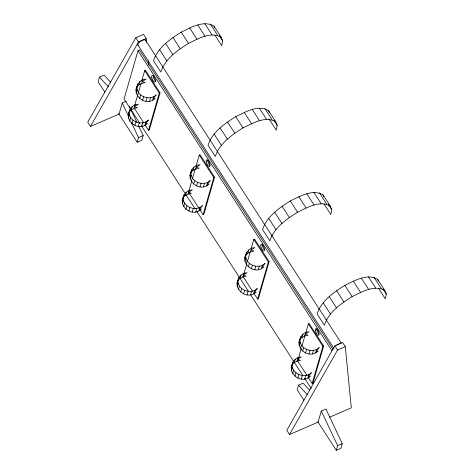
<?xml version="1.0" encoding="UTF-8"?>
<svg xmlns="http://www.w3.org/2000/svg" width="474" height="474" viewBox="0 0 474 474"><rect width="100%" height="100%" fill="white"/><g stroke="black" fill="none" stroke-linecap="round" stroke-linejoin="round"><path stroke-width="0.71" d="M221.263 37.375C210.776 31.094 198.185 38.844 188.48 43.395C177.329 50.481 165.029 58.853 160.775 72.012L153.505 60.761C157.759 47.601 170.059 39.229 181.204 32.143C190.915 27.593 203.506 19.843 213.987 26.123L221.263 37.375L222.662 40.912L221.743 45.694L214.852 35.035M275.779 121.859C265.298 115.573 252.701 123.329 242.996 127.879C231.851 134.966 219.545 143.338 215.297 156.497L208.021 145.245C212.275 132.08 224.575 123.708 235.726 116.628C245.431 112.071 258.022 104.321 268.509 110.602L275.779 121.859L277.177 125.397L276.259 130.178L268.989 118.921M330.348 206.178C319.861 199.898 307.271 207.648 297.559 212.198C286.414 219.284 274.114 227.656 269.86 240.816L262.59 229.564C266.838 216.399 279.145 208.027 290.289 200.946C299.995 196.396 312.591 188.64 323.072 194.921L330.348 206.178L331.747 209.715L330.828 214.497L323.938 203.832M384.888 290.574C374.407 284.293 361.81 292.049 352.105 296.6C340.954 303.68 328.654 312.058 324.4 325.217L317.13 313.96C321.384 300.8 333.684 292.428 344.829 285.348C354.54 280.792 367.131 273.042 377.618 279.322L384.888 290.574L386.286 294.117L385.368 298.893L378.477 288.233M110.602 82.144L104.084 75.111L99.451 77.108L98.112 81.747L104.831 92.146M126.208 101.252L122.233 102.971L119.021 114.104L90.439 126.44L87.714 122.221L135.771 37.713L143.498 34.377L146.223 38.601L146.585 42.287M333.086 349.504L139.546 50.007L138.005 50.677L124.075 98.924L139.735 123.157M128.264 115.164C128.969 109.767 132.329 104.304 138.367 104.262L134.539 106.674L137.359 107.746C117.268 111.07 134.989 135.167 147.521 123.465L145.465 123.59L148.528 119.981C142.01 126.605 128.389 121.291 129.266 111.68M129.236 112.332L130.237 108.848M135.991 90.036C136.696 84.639 140.061 79.176 146.093 79.134L142.265 81.552L145.085 82.618C124.994 85.942 142.721 110.039 155.247 98.337L153.197 98.462L156.254 94.853C149.737 101.477 136.115 96.163 136.998 86.552M136.962 87.204L137.97 83.72M128.418 118.198L129.42 114.714M131.227 110.004L132.234 106.52M136.145 93.07L137.152 89.586M138.953 84.876L139.96 81.392M129.68 121.113L130.682 117.629M134.61 105.655L140.873 83.951M141.685 81.149L144.712 70.644L145.488 70.312L160.034 92.815L149.322 129.929L148.546 130.267L145.008 124.792M134.035 108.416L135.043 104.932M141.762 83.294L142.769 79.81M131.914 123.607L132.921 120.123M139.646 98.485L140.648 95.001M134.894 125.42L135.902 121.937M142.621 100.298L143.628 96.815M138.301 126.362L139.309 122.879M146.028 101.235L147.035 97.751M138.781 126.274L143.172 135.6L141.833 140.239L137.199 142.236L138.538 137.596L131.328 122.28M141.779 126.333L142.787 122.849M149.506 101.205L150.513 97.721M144.961 125.332L145.968 121.848M152.693 100.204L153.695 96.72M148.546 130.267L159.258 93.153L144.712 70.644M182.241 200.775C182.946 195.377 186.312 189.914 192.343 189.873L188.516 192.284L191.336 193.356C171.244 196.68 188.972 220.777 201.497 209.075L199.447 209.2L202.505 205.592C195.987 212.216 182.366 206.901 183.248 197.291M183.213 197.942L184.22 194.459M189.973 175.647C190.678 170.249 194.038 164.786 200.075 164.745L196.242 167.162L199.068 168.229C178.971 171.552 196.698 195.649 209.23 183.948L207.174 184.072L210.231 180.464C203.713 187.088 190.098 181.773 190.975 172.163M190.939 172.814L191.946 169.331M182.395 203.808L183.402 200.324M185.204 195.614L186.211 192.13M190.121 178.68L191.129 175.196M192.936 170.486L193.943 167.002M183.657 206.723L184.664 203.239M191.383 181.595L192.391 178.111M188.012 194.026L191.573 181.655M192.586 178.153L195.211 169.052M196.023 166.25L199.258 155.045L200.028 154.714L214.574 177.217L203.861 214.331L203.091 214.663L188.545 192.16M195.744 168.904L196.746 165.42M185.897 209.218L186.898 205.734M193.623 184.096L194.63 180.612M188.871 211.031L189.878 207.547M196.603 185.909L197.605 182.425M192.278 211.973L193.285 208.489M200.01 186.845L201.012 183.361M195.756 211.943L196.763 208.459M203.488 186.815L204.49 183.331M198.944 210.942L199.945 207.458M206.67 185.814L207.677 182.33M203.091 214.663L213.804 177.549L199.258 155.045M237.024 283.63C237.729 278.238 241.094 272.775 247.126 272.728L243.298 275.145L246.119 276.212C226.027 279.536 243.755 303.633 256.28 291.937L254.224 292.055L257.287 288.453C250.77 295.077 237.148 289.762 238.031 280.146M237.995 280.804L239.003 277.32M244.75 258.508C245.461 253.11 248.82 247.647 254.852 247.6L251.024 250.017L253.851 251.084C233.753 254.414 251.481 278.511 264.006 266.809L261.956 266.933L265.013 263.325C258.496 269.949 244.88 264.634 245.757 255.024M245.722 255.676L246.729 252.192M237.178 286.663L238.185 283.179M239.986 278.475L240.993 274.991M244.904 261.541L245.911 258.057M247.718 253.347L248.72 249.863M238.44 289.584L239.447 286.1M246.166 264.456L247.173 260.973M242.795 276.887L243.802 273.403M243.286 275.856L246.723 263.953M247.327 261.855L250.361 251.35M251.173 248.548L253.797 239.447L254.568 239.109L269.113 261.618L258.401 298.733L257.631 299.064L253.697 292.985M250.521 251.759L251.528 248.275M240.673 292.079L241.681 288.595M248.406 266.951L249.413 263.467M243.654 293.892L244.661 290.408M251.38 268.764L252.387 265.28M247.061 294.834L248.068 291.35M254.793 269.706L255.794 266.222M250.539 294.798L251.546 291.314M258.271 269.676L259.272 266.192M253.726 293.797L254.728 290.313M261.452 268.675L262.46 265.191M257.631 299.064L268.343 261.95L253.797 239.447M291.243 367.818C291.948 362.42 295.308 356.958 301.346 356.91L297.512 359.328L300.338 360.394C280.241 363.718 297.968 387.821 310.5 376.119L308.444 376.243L311.501 372.635C304.989 379.259 291.368 373.945 292.245 364.334M292.209 364.986L293.216 361.502M298.97 342.69C299.675 337.292 303.04 331.83 309.072 331.788L305.244 334.2L308.064 335.272C287.973 338.596 305.694 362.693 318.226 350.991L316.17 351.116L319.233 347.507C312.716 354.131 299.094 348.817 299.977 339.206M299.941 339.858L300.949 336.374M291.392 370.852L292.399 367.368M294.206 362.657L295.213 359.174M299.124 345.724L300.131 342.24M301.932 337.529L302.939 334.046M292.654 373.767L293.661 370.283M300.386 348.639L301.387 345.155M297.014 361.07L298.016 357.586M304.741 335.942L305.748 332.458M298.235 358.859L297.625 360.963L307.063 375.556M298.638 357.461L301.268 348.354M301.873 346.257L304.906 335.752M305.712 332.949L308.337 323.849L309.113 323.511L323.659 346.02L312.947 383.134L312.17 383.466L308.242 377.381M294.893 376.261L295.9 372.777M302.619 351.139L303.627 347.655M297.873 378.074L298.875 374.59M305.6 352.952L306.607 349.468M309.682 390.203L303.164 383.176L298.531 385.172L297.192 389.812L303.911 400.21M301.28 379.016L302.282 375.532M309.007 353.888L310.014 350.404M304.758 378.981L305.76 375.497M312.485 353.859L313.492 350.375M307.94 377.985L308.947 374.501M315.666 352.857L316.673 349.374M312.17 383.466L322.883 346.352L308.337 323.849M317.74 421.611L336.279 450.3L340.913 448.297L342.252 443.658L325.946 409.032L321.313 411.035L318.095 422.168L289.519 434.504L286.794 430.285L334.851 345.777L342.572 342.441L345.297 346.66L351.311 407.83L329.377 417.298M336.279 450.3L337.618 445.661L321.313 411.035M90.439 126.44L138.497 41.931L146.223 38.601M289.519 434.504L337.577 349.996L345.297 346.66M159.258 93.153L160.034 92.815M138.538 137.596L143.172 135.6M213.804 177.549L214.574 177.217M268.343 261.95L269.113 261.618M322.883 346.352L323.659 346.02M337.618 445.661L342.252 443.658M99.451 77.108L108.475 86.849M298.531 385.172L307.555 394.913M219.213 35.586L222.662 40.912M328.298 204.383L331.747 209.715M382.844 288.784L386.286 294.117M274.114 120.657L277.177 125.397M210.379 24.085L217.655 35.337M319.464 192.882L326.734 204.14M374.004 277.284L381.28 288.542M264.901 108.564L272.171 119.821M204.833 23.7L212.103 34.952M313.912 192.503L321.188 203.755M368.458 276.905L375.728 288.156M259.349 108.185L266.619 119.436M197.753 24.998L205.023 36.255M252.269 109.482L259.545 120.734M306.838 193.801L314.108 205.052M361.378 278.202L368.654 289.454M189.677 27.889L196.947 39.141M298.762 196.686L306.032 207.944M353.302 281.088L360.578 292.345M244.193 112.368L251.469 123.625M181.204 32.143L188.48 43.395M235.726 116.628L242.996 127.879M290.289 200.946L297.559 212.198M344.829 285.348L352.105 296.6M172.969 37.452L180.244 48.709M282.054 206.255L289.33 217.507M336.593 290.657L343.869 301.908M227.49 121.937L234.76 133.188M165.586 43.418L172.862 54.676M220.108 127.903L227.378 139.155M274.671 212.222L281.941 223.473M329.211 296.623L336.487 307.875M159.608 49.598L166.878 60.85M268.693 218.401L275.963 229.653M323.232 302.803L330.502 314.055M214.124 134.083L221.399 145.334M155.478 55.523L162.748 66.781M264.563 224.326L271.833 235.578M319.103 308.728L326.373 319.98M145.37 39.982L155.81 56.139M162.635 66.704L264.628 224.528M271.454 235.086L319.233 309.03M326.059 319.594L341.321 343.206M135.771 37.713L138.497 41.931M334.851 345.777L337.577 349.996M138.011 45.19L333.963 348.414M138.005 50.677L331.942 350.79M134.397 108.368L143.829 122.967M243.085 276.561L252.518 291.16M141.341 125.646L185.109 193.368M185.915 194.613L195.152 208.904M196.757 211.392L248.554 291.546M250.562 294.65L293.524 361.135M294.33 362.379L302.762 375.426M304.77 378.536L311.193 388.479M118.66 113.547L137.199 142.236M129.378 106.295L136.903 122.28M122.233 102.971L128.821 116.954M377.618 279.322L378.317 281.094M323.072 194.921L323.772 196.692M268.509 110.602L269.208 112.374M213.987 26.123L214.686 27.889M148.398 60.708L148.83 65.128M138.485 45.403A4.533 1.73 -32.9 0 1 140.831 41.084A4.533 1.73 -32.9 0 1 145.554 40.918M336.688 345.256A4.533 1.73 -32.9 0 1 340.551 343.585M319.014 334.188A3.626 1.345 66.6 0 1 316.851 328.867M264.51 249.816A3.626 1.345 66.6 0 1 262.306 244.507M209.988 165.438A3.626 1.345 66.6 0 1 207.76 160.135M155.673 81.22A3.626 1.345 66.6 0 1 153.256 75.425M260.777 245.87A3.626 1.345 66.6 0 0 263.852 250.953A3.626 1.345 66.6 0 0 263.307 245.923A3.626 1.345 66.6 0 0 260.777 245.87M315.317 330.218A3.626 1.345 66.6 0 0 318.368 335.349A3.626 1.345 66.6 0 0 317.882 330.378A3.626 1.345 66.6 0 0 315.317 330.218M206.237 161.504A3.626 1.345 66.6 0 0 209.33 166.552A3.626 1.345 66.6 0 0 208.744 161.492A3.626 1.345 66.6 0 0 206.237 161.504M151.751 77.469A3.626 1.345 66.6 0 0 154.957 82.126A3.626 1.345 66.6 0 0 153.979 76.747A3.626 1.345 66.6 0 0 151.751 77.469"/></g></svg>
